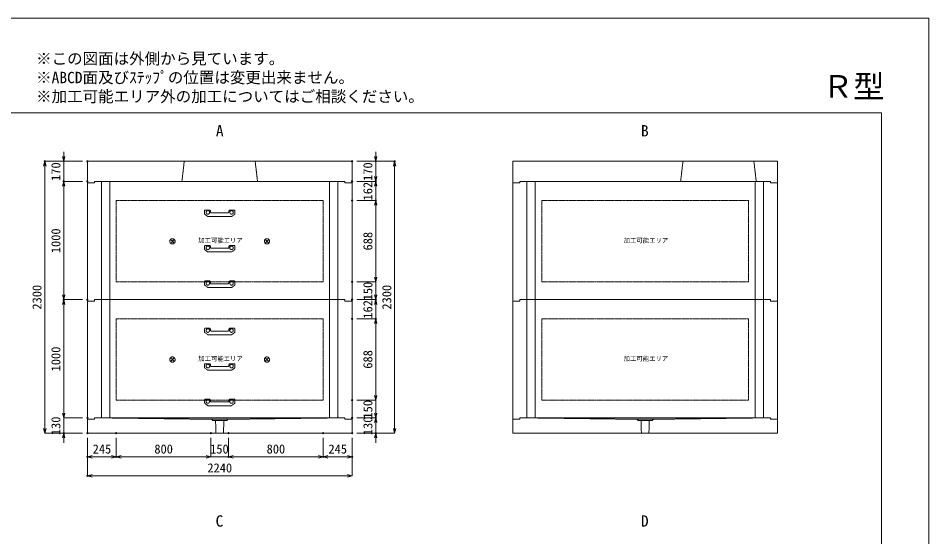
# Model space of a CAD drawing. Units: millimetres, scale not verified. Extents: x -5940 to 5940, y -4200 to 4200.
# Drawn here: x -1765 to 5940, y -186 to 4200 of the extents above; entities that cross this region are included whole.
import ezdxf
from ezdxf.enums import TextEntityAlignment as Align

# ---------------------------------------------------------------- set-up
doc = ezdxf.new("R2010")
doc.units = ezdxf.units.MM
doc.header["$LTSCALE"] = 20
doc.header["$PDMODE"] = 32
doc.header["$PDSIZE"] = 10
doc.linetypes.add('LONG_DASHED1', pattern=[7, 6, -1])
doc.linetypes.add('LONG_DOUBLE_CHAIN', pattern=[21.8, 18, -1, 0.6, -0.6, 0.6, -1])
for name, color, linetype, lineweight in [('0-0_D-TTL', 7, 'Continuous', 9), ('0-1_Defpoints', 7, 'Continuous', 9), ('0-3_D-TTL-TXT', 7, 'Continuous', 9), ('0-4_D-STR-TXT', 7, 'Continuous', 9), ('0-5_D-STR-DIM', 3, 'Continuous', 9), ('0-6_0', 7, 'Continuous', 9), ('0-7_D-STR', 7, 'Continuous', 9), ('0-9_D-STR-STR3', 2, 'LONG_DASHED1', 9), ('0-A_D-STR-STR5', 1, 'LONG_DOUBLE_CHAIN', 9)]:
    doc.layers.add(name, color=color, linetype=linetype, lineweight=lineweight)
doc.styles.add('ＭＳ ゴシック', font='')
doc.styles.get('ＭＳ ゴシック').set_extended_font_data('MS Gothic')

# ---------------------------------------------------------------- blocks, each defined once
blk = doc.blocks.new('A$C4DE05FD1')
at = {"layer": '0-0_D-TTL', "color": 134}
for p, q in [((4000, 76000), (114800, 76000)), ((114800, 76000), (114800, 4000))]:
    blk.add_line(p, q, dxfattribs=at)
at = {"layer": '0-1_Defpoints', "color": 134}
for p, q in [((0, 84000), (118800, 84000)), ((118800, 84000), (118800, 0))]:
    blk.add_line(p, q, dxfattribs=at)
at = {"layer": '0-3_D-TTL-TXT', "style": 'ＭＳ ゴシック'}
for s, p in [('※この図面は外側から見ています。', (43260.9, 79815.7)), ('※ABCD面及びｽﾃｯﾌﾟの位置は変更出来ません。', (43260.9, 78215.7)), ('※加工可能エリア外の加工についてはご相談ください。', (43260.9, 76615.7))]:
    blk.add_text(s, height=962.2, dxfattribs=at).set_placement(p, align=Align.BOTTOM_LEFT)
blk = doc.blocks.new('_Open30')
at = {"layer": '0-6_0'}
blk.add_line((0, 0), (-20, 0), dxfattribs=at)
blk.add_lwpolyline([(-20, 5.36), (0, 0), (-20, -5.36)], dxfattribs=at)
blk = doc.blocks.new('A$C31CA379A')
at = {"layer": '0-4_D-STR-TXT', "style": 'ＭＳ ゴシック'}
for s, p in [('A', (-325.9, -2190.5)), ('B', (35638.6, -2190.5)), ('C', (-351.4, -35190.5)), ('D', (35638.6, -35190.5))]:
    blk.add_text(s, height=962.2, dxfattribs=at).set_placement(p, align=Align.BOTTOM_LEFT)
blk = doc.blocks.new('A$C17EB7B83')
at = {"layer": '0-7_D-STR'}
for p, q in [((-22400, 3400), (22400, 3400)), ((-22400, 3400), (-22400, -240)), ((22400, 3400), (22400, -240)), ((-21200, 0), (21200, 0))]:
    blk.add_line(p, q, dxfattribs=at)
at = {"layer": '0-7_D-STR', "linetype": 'LONG_DASHED1'}
for p, q in [((-6000, 3400), (-6400, 0)), ((6000, 3400), (6400, 0))]:
    blk.add_line(p, q, dxfattribs=at)
at = {"layer": '0-7_D-STR'}
for points in [[(-22400, -240), (-21200, -240), (-21200, 0)], [(22400, -240), (21200, -240), (21200, 0)]]:
    blk.add_lwpolyline(points, dxfattribs=at)
blk = doc.blocks.new('A$C576B1677')
at = {"layer": '0-7_D-STR'}
for p, q in [((-22400, 3400), (22400, 3400)), ((-22400, 3400), (-22400, -240)), ((22400, 3400), (22400, -240)), ((-21200, 0), (21200, 0))]:
    blk.add_line(p, q, dxfattribs=at)
at = {"layer": '0-7_D-STR', "linetype": 'LONG_DASHED1'}
for p, q in [((6400, 3400), (6000, 0)), ((18400, 3400), (18800, 0))]:
    blk.add_line(p, q, dxfattribs=at)
at = {"layer": '0-7_D-STR'}
for points in [[(-22400, -240), (-21200, -240), (-21200, 0)], [(22400, -240), (21200, -240), (21200, 0)]]:
    blk.add_lwpolyline(points, dxfattribs=at)
blk = doc.blocks.new('A$C539D7795')
at = {"layer": '0-7_D-STR'}
for p, q in [((-21200, -240), (-21200, 0)), ((21200, 0), (-21200, 0)), ((-22400, -240), (-21200, -240)), ((22400, -240), (22400, -2600))]:
    blk.add_line(p, q, dxfattribs=at)
at = {"layer": '0-7_D-STR', "linetype": 'LONG_DASHED1'}
for p, q in [((-1400, -240), (-20000, 0)), ((1400, -240), (20000, 0)), ((-1200, -420), (-1400, -240)), ((1400, -240), (-1400, -240)), ((1200, -420), (-1200, -420)), ((-635.4, -2600), (-705, -420)), ((635.4, -2600), (705, -420)), ((1200, -420), (1400, -240))]:
    blk.add_line(p, q, dxfattribs=at)
at = {"layer": '0-7_D-STR'}
for points in [[(22400, -240), (21200, -240), (21200, 0)], [(-22400, -240), (-22400, -2600), (22400, -2600)]]:
    blk.add_lwpolyline(points, dxfattribs=at)
blk = doc.blocks.new('A$C27844A11')
at = {"layer": '0-9_D-STR-STR3'}
for p, q in [((-2560, 1000), (-2560, 453.5)), ((-2515.5, 370.3), (-2060.4, 33.6)), ((-2460, 1100), (-1758.4, 1100)), ((1949.4, 0), (-1949.4, 0)), ((-1559.2, 917.4), (-1542, 721.3)), ((1442.4, 630), (-1442.4, 630)), ((1559.2, 917.4), (1542, 721.3)), ((2460, 1100), (1758.4, 1100)), ((2515.5, 370.3), (2060.4, 33.6)), ((2560, 1000), (2560, 453.5))]:
    blk.add_line(p, q, dxfattribs=at)
for centre in [(-2000, 700), (2000, 700)]:
    blk.add_circle(centre, 300, dxfattribs=at)
for centre, radius, start, end in [((-2460, 1000), 100, 90, 180), ((-2460, 453.5), 100, 180, 236.30993), ((-1949.4, 200), 200, 236.30993, 270), ((-1758.4, 900), 200, 5, 90), ((-1442.4, 730), 100, 185, 270), ((1442.4, 730), 100, 270, 355), ((1758.4, 900), 200, 90, 175), ((1949.4, 200), 200, 270, 303.69007), ((2460, 1000), 100, 0, 90), ((2460, 453.5), 100, 303.69007, 0)]:
    blk.add_arc(centre, radius, start, end, dxfattribs=at)
blk = doc.blocks.new('A$C6562612B')
at = {"layer": '0-7_D-STR'}
for p, q in [((-21200, 0), (21200, 0)), ((-22400, -240), (-22400, -20240)), ((22400, -240), (22400, -20240)), ((-21200, -20000), (21200, -20000))]:
    blk.add_line(p, q, dxfattribs=at)
at = {"layer": '0-7_D-STR', "linetype": 'LONG_DASHED1'}
for p, q in [((-20000, -20000), (-20000, 0)), ((-18600, -20000), (-18600, 0)), ((18600, -20000), (18600, 0)), ((20000, -20000), (20000, 0))]:
    blk.add_line(p, q, dxfattribs=at)
at = {"layer": '0-7_D-STR'}
for points in [[(-22400, -240), (-21200, -240), (-21200, 0)], [(22400, -240), (21200, -240), (21200, 0)], [(-22400, -20240), (-21200, -20240), (-21200, -20000)], [(22400, -20240), (21200, -20240), (21200, -20000)]]:
    blk.add_lwpolyline(points, dxfattribs=at)
at = {"layer": '0-A_D-STR-STR5'}
for p, q in [((17500, -3240), (17500, -17000)), ((17500, -17000), (-17500, -17000))]:
    blk.add_line(p, q, dxfattribs=at)
blk.add_lwpolyline([(17500, -3240), (-17500, -3240), (-17500, -17000)], dxfattribs=at)
blk = doc.blocks.new('A$C1C640AAB')
at = {"layer": '0-A_D-STR-STR5'}
for p, q in [((-318.2, -318.2), (318.2, 318.2)), ((-318.2, 318.2), (318.2, -318.2))]:
    blk.add_line(p, q, dxfattribs=at)
blk.add_circle((0, 0), 450, dxfattribs=at)
blk = doc.blocks.new('A$C83a3e8e4')
at = {"layer": '0-7_D-STR'}
blk.add_blockref('A$C6562612B', (0, 0), dxfattribs=at)
at = {"layer": '0-A_D-STR-STR5'}
for p in [(-8000, -10140), (8000, -10140)]:
    blk.add_blockref('A$C1C640AAB', p, dxfattribs=at)

msp = doc.modelspace()

# ---------------------------------------------------------------- linework, layer by layer
at = {"layer": '0-1_Defpoints'}
for p in [(-1540, 2990), (-1180, 2990), (-1180, 2990), (1060, 2990), (1420, 2990), (-1380, 2820), (-1380, 2820), (-1180, 2820), (-1180, 2820), (1060, 2820), (1260, 2820), (1060, 2658), (1260, 2658), (1060, 1970), (-1380, 1820), (-1180, 1820), (1060, 1820), (1260, 1820), (1060, 1658), (1260, 1658), (1060, 970), (-1180, 820), (1060, 820), (1260, 820), (-1380, 690), (-1180, 690), (-1180, 690), (-935, 690), (-135, 690), (15, 690), (815, 690), (815, 690), (1060, 690), (1060, 690), (1260, 690), (-1180, 490), (-935, 490), (15, 490), (815, 490), (1060, 490), (-1180, 330)]:
    msp.add_point(p, dxfattribs=at)
at = {"layer": '0-5_D-STR-DIM'}
for p, q in [((-1380, 3030), (-1380, 3070)), ((1260, 3030), (1260, 3070)), ((-1220, 2990), (-1540, 2990)), ((-1540, 730), (-1540, 2950)), ((-1220, 2990), (-1380, 2990)), ((-1380, 2990), (-1380, 2820)), ((1100, 2990), (1260, 2990)), ((1100, 2990), (1420, 2990)), ((1260, 2990), (1260, 2820)), ((1420, 730), (1420, 2950)), ((1260, 2860), (1260, 2900)), ((-1220, 2820), (-1380, 2820)), ((-1220, 2820), (-1380, 2820)), ((-1380, 2780), (-1380, 2740)), ((-1380, 1860), (-1380, 2780)), ((1100, 2820), (1260, 2820)), ((1100, 2820), (1260, 2820)), ((1260, 2658), (1260, 2820)), ((1260, 2780), (1260, 2740)), ((1100, 2658), (1260, 2658)), ((1100, 2658), (1260, 2658)), ((1260, 2618), (1260, 2578)), ((1260, 2010), (1260, 2618)), ((1260, 2010), (1260, 2050)), ((1100, 1970), (1260, 1970)), ((1100, 1970), (1260, 1970)), ((1260, 1970), (1260, 1820)), ((1260, 1860), (1260, 1900)), ((-1220, 1820), (-1380, 1820)), ((-1220, 1820), (-1380, 1820)), ((-1380, 860), (-1380, 1780)), ((1100, 1820), (1260, 1820)), ((1100, 1820), (1260, 1820)), ((1260, 1658), (1260, 1820)), ((1260, 1780), (1260, 1740)), ((1100, 1658), (1260, 1658)), ((1100, 1658), (1260, 1658)), ((1260, 1010), (1260, 1618)), ((1260, 1618), (1260, 1578)), ((1260, 1010), (1260, 1050)), ((1100, 970), (1260, 970)), ((1100, 970), (1260, 970)), ((1260, 970), (1260, 820)), ((-1380, 860), (-1380, 900)), ((1260, 860), (1260, 900)), ((-1220, 820), (-1380, 820)), ((-1220, 820), (-1380, 820)), ((-1380, 820), (-1380, 690)), ((1100, 820), (1260, 820)), ((1100, 820), (1260, 820)), ((1260, 820), (1260, 690)), ((1260, 780), (1260, 740)), ((-1220, 690), (-1540, 690)), ((-1220, 690), (-1380, 690)), ((-1380, 650), (-1380, 610)), ((-1180, 650), (-1180, 330)), ((-1180, 650), (-1180, 490)), ((-935, 650), (-935, 490)), ((-935, 650), (-935, 490)), ((-135, 650), (-135, 490)), ((-135, 650), (-135, 490)), ((15, 650), (15, 490)), ((15, 650), (15, 490)), ((815, 650), (815, 490)), ((815, 650), (815, 490)), ((1060, 650), (1060, 490)), ((1060, 650), (1060, 330)), ((1100, 690), (1260, 690)), ((1100, 690), (1420, 690)), ((1260, 650), (1260, 610)), ((-975, 490), (-1140, 490)), ((-175, 490), (-895, 490)), ((-175, 490), (-215, 490)), ((-135, 490), (15, 490)), ((55, 490), (95, 490)), ((55, 490), (775, 490)), ((855, 490), (1020, 490)), ((1020, 330), (-1140, 330))]:
    msp.add_line(p, q, dxfattribs=at)

# ---------------------------------------------------------------- block references
at = {"layer": '0-0_D-TTL', "xscale": 0.1, "yscale": 0.1}
msp.add_blockref('A$C4DE05FD1', (-5940, -4200), dxfattribs=at)
at = {"layer": '0-4_D-STR-TXT', "xscale": 0.1, "yscale": 0.1}
msp.add_blockref('A$C31CA379A', (-60, 3390), dxfattribs=at)
at = {"layer": '0-5_D-STR-DIM', "xscale": 2, "yscale": 2}
for p, rotation in [((-1380, 2990), 270), ((1260, 2990), 270), ((-1540, 2990), 90), ((1420, 2990), 90), ((1260, 2820), 270), ((-1380, 2820), 90), ((-1380, 2820), 90), ((1260, 2820), 90), ((1260, 2658), 90), ((1260, 2658), 90), ((1260, 1970), 270), ((1260, 1970), 270), ((-1380, 1820), 270), ((1260, 1820), 270), ((-1380, 1820), 90), ((1260, 1820), 90), ((1260, 1658), 90), ((1260, 1658), 90), ((1260, 970), 270), ((1260, 970), 270), ((-1380, 820), 270), ((-1380, 820), 270), ((1260, 820), 270), ((1260, 820), 90), ((-1540, 690), 270), ((1420, 690), 270), ((-1380, 690), 90), ((1260, 690), 90), ((-1180, 490), 180), ((-935, 490), 180), ((15, 490), 180), ((15, 490), 180), ((815, 490), 180), ((-1180, 330), 180)]:
    msp.add_blockref('_Open30', p, dxfattribs=dict(at, rotation=rotation))
at = {"layer": '0-5_D-STR-DIM'}
for name, p, xscale, yscale in [('A$C539D7795', (-60, 820), 0.05, 0.05), ('A$C539D7795', (3540, 820), 0.05, 0.05), ('_Open30', (-935, 490), 2, 2), ('_Open30', (-135, 490), 2, 2), ('_Open30', (-135, 490), 2, 2), ('_Open30', (815, 490), 2, 2), ('_Open30', (1060, 490), 2, 2), ('_Open30', (1060, 330), 2, 2)]:
    msp.add_blockref(name, p, dxfattribs=dict(at, xscale=xscale, yscale=yscale))
at = {"layer": '0-7_D-STR', "xscale": 0.05, "yscale": 0.05}
for name, p in [('A$C17EB7B83', (-60, 2820)), ('A$C576B1677', (3540, 2820)), ('A$C83a3e8e4', (-60, 2820)), ('A$C6562612B', (3540, 2820)), ('A$C83a3e8e4', (-60, 1820)), ('A$C6562612B', (3540, 1820))]:
    msp.add_blockref(name, p, dxfattribs=at)
at = {"layer": '0-9_D-STR-STR3', "xscale": 0.05, "yscale": 0.05}
for p in [(-60, 2523), (-60, 2223), (-60, 1923), (-60, 1523), (-60, 1223), (-60, 923)]:
    msp.add_blockref('A$C27844A11', p, dxfattribs=at)

# ---------------------------------------------------------------- texts
at = {"layer": '0-3_D-TTL-TXT', "style": 'ＭＳ ゴシック'}
msp.add_text('Ｒ型', height=192.4, dxfattribs=at).set_placement((5039.32, 3469.09), align=Align.BOTTOM_LEFT)
at = {"layer": '0-5_D-STR-DIM', "style": 'ＭＳ ゴシック'}
for s, p in [('170', (-1385.2, 2823.96)), ('170', (1254.8, 2823.96)), ('162', (1254.8, 2658.8)), ('1000', (-1385.2, 2212.96)), ('688', (1254.8, 2235.8)), ('2300', (-1545.2, 1735.6)), ('150', (1254.8, 1813.96)), ('2300', (1414.8, 1735.6)), ('162', (1254.8, 1658.8)), ('1000', (-1385.2, 1212.96)), ('688', (1254.8, 1235.8)), ('150', (1254.8, 813.96)), ('130', (-1385.2, 673.96)), ('130', (1254.8, 673.96))]:
    msp.add_text(s, height=76.98, rotation=90, dxfattribs=at).set_placement(p, align=Align.BOTTOM_LEFT)
for s, p in [('245', (-1134.86, 495.2)), ('800', (-613.2, 495.2)), ('150', (-141.04, 495.2)), ('800', (336.8, 495.2)), ('245', (860.14, 495.2)), ('2240', (-164.4, 335.2))]:
    msp.add_text(s, height=76.98, dxfattribs=at).set_placement(p, align=Align.BOTTOM_LEFT)
at = {"layer": '0-A_D-STR-STR5', "style": 'ＭＳ ゴシック'}
for p in [(-241.7, 2289.98), (3358.3, 2289.98), (-241.7, 1289.98), (3358.3, 1289.98)]:
    msp.add_text('加工可能エリア', height=38.42, dxfattribs=at).set_placement(p, align=Align.BOTTOM_LEFT)

doc.saveas('drawing.dxf')
